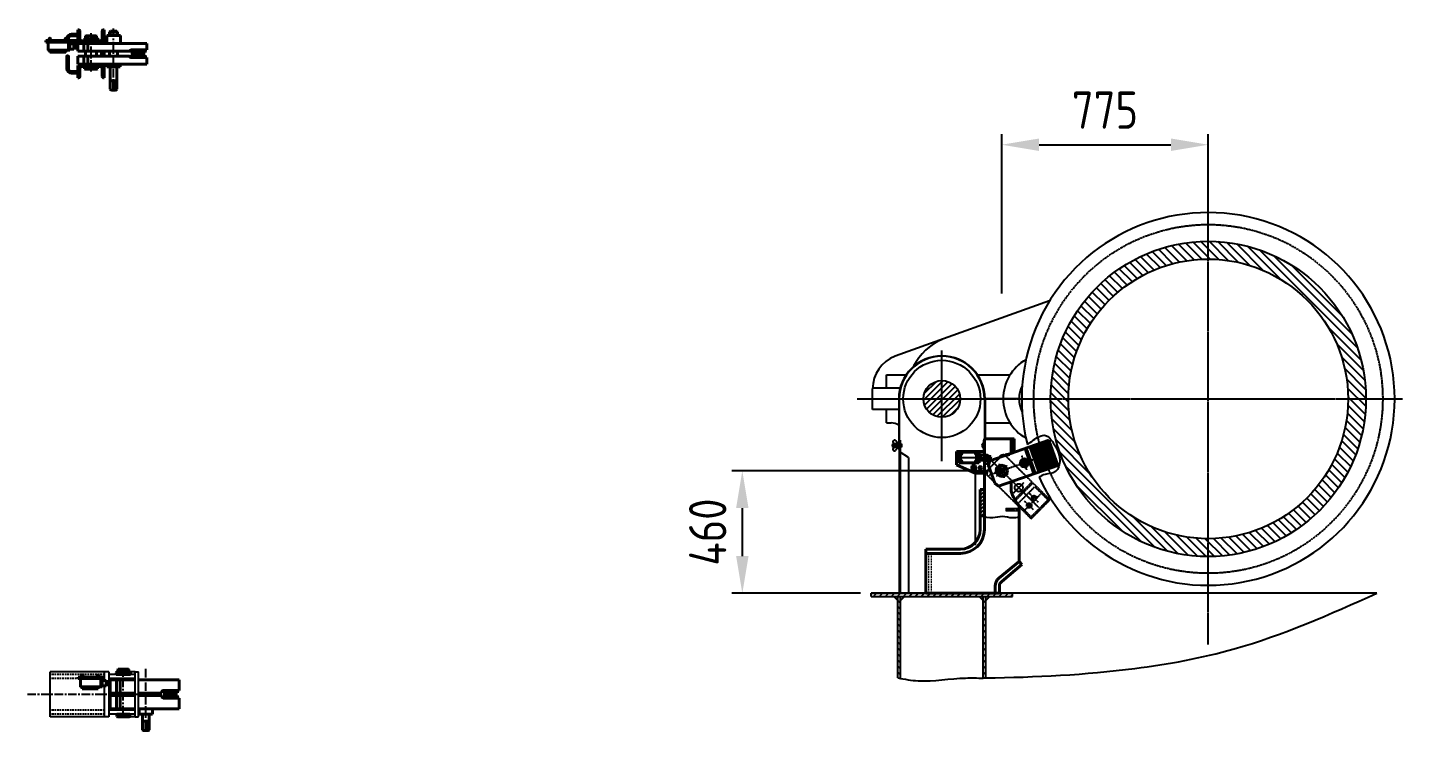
# Model space of a CAD drawing. Header units: millimetres. Extents: x 467 to 39028, y -12467 to 24298.
# Drawn here: x 5558 to 10720, y -10012 to -7368 of the extents above; entities that cross this region are included whole.
import ezdxf

# ---------------------------------------------------------------- set-up
doc = ezdxf.new("R2010")
doc.units = ezdxf.units.MM
for name, pattern in [('CENTER', [50.8, 31.75, -6.35, 6.35, -6.35]), ('CENTER2', [1.125, 0.75, -0.125, 0.125, -0.125]), ('HIDDEN', [9.525, 6.35, -3.175]), ('PHANTOM', [2.5, 1.25, -0.25, 0.25, -0.25, 0.25, -0.25])]:
    doc.linetypes.add(name, pattern=pattern)
doc.layers.add('AM_5', color=3, linetype='Continuous', lineweight=25)
doc.layers.add('Cont', color=6, linetype='Continuous', lineweight=40)
for name, color, linetype in [('Bord', 1, 'Continuous'), ('Cen', 5, 'CENTER'), ('CEN2', 5, 'CENTER2'), ('Cent', 5, 'CENTER'), ('Hatch', 250, 'Continuous'), ('Hide', 250, 'HIDDEN'), ('PHAN', 5, 'PHANTOM')]:
    doc.layers.add(name, color=color, linetype=linetype)
doc.styles.add('Style1', font='romans.shx', dxfattribs={"width": 0.8})
doc.dimstyles.new('AM_ISO$0', dxfattribs={"dimscale": 40, "dimtxt": 3.5, "dimasz": 3.5, "dimexe": 1, "dimexo": 1, "dimgap": 1.5, "dimtad": 1, "dimdsep": 46, "dimtxsty": 'Style1', "dimcen": 0, "dimclrd": 256, "dimclre": 256, "dimclrt": 3, "dimadec": 0, "dimazin": 2, "dimtp": 0.1, "dimtm": 0.1, "dimtfac": 0.71, "dimtmove": 0, "dimatfit": 3, "dimfxl": 1, "dimlwd": -1, "dimlwe": -1, "dimarcsym": 1})

# ---------------------------------------------------------------- blocks, each defined once
blk = doc.blocks.new('*D264')
at = {"layer": 'AM_5', "linetype": 'ByBlock', "transparency": 16777216}
for p, q in [((9216, -8367.9), (9216, -7768.5)), ((9991, -8068.3), (9991, -7768.5)), ((9356, -7808.5), (9851, -7808.5))]:
    blk.add_line(p, q, dxfattribs=at)
at = {"layer": 'AM_5', "transparency": 16777216}
for points in [[(9356, -7785.2), (9356, -7831.9), (9216, -7808.5)], [(9851, -7785.2), (9851, -7831.9), (9991, -7808.5)]]:
    blk.add_solid(points, dxfattribs=at)
at = {"layer": 'Defpoints', "color": 0, "transparency": 16777216}
for p in [(9991, -7808.5), (9991, -8108.3), (9216, -8407.9)]:
    blk.add_point(p, dxfattribs=at)
at = {"layer": 'AM_5', "color": 3, "transparency": 16777216, "insert": (9603.5, -7678.5), "char_height": 140, "attachment_point": 5, "style": 'Style1'}
blk.add_mtext('775', dxfattribs=at)
blk = doc.blocks.new('*D265')
at = {"layer": 'AM_5', "linetype": 'ByBlock', "transparency": 16777216}
for p, q in [((9176, -9033.3), (8201.9, -9033.3)), ((8241.9, -9173.3), (8241.9, -9353.3)), ((8686, -9493.3), (8201.9, -9493.3))]:
    blk.add_line(p, q, dxfattribs=at)
at = {"layer": 'AM_5', "transparency": 16777216}
for points in [[(8218.5, -9173.3), (8265.2, -9173.3), (8241.9, -9033.3)], [(8218.5, -9353.3), (8265.2, -9353.3), (8241.9, -9493.3)]]:
    blk.add_solid(points, dxfattribs=at)
at = {"layer": 'Defpoints', "color": 0, "transparency": 16777216}
for p in [(9216, -9033.3), (8241.9, -9493.3), (8726, -9493.3)]:
    blk.add_point(p, dxfattribs=at)
at = {"layer": 'AM_5', "color": 3, "transparency": 16777216, "insert": (8111.9, -9263.3), "char_height": 140, "attachment_point": 5, "rotation": 90, "style": 'Style1'}
blk.add_mtext('460', dxfattribs=at)
blk = doc.blocks.new('еншае')
at = {"layer": 'CEN2', "linetype": 'Continuous'}
for p, q in [((34815.2, 79), (34938.5, 79)), ((34921.6, 94.8), (34921.6, 65.4))]:
    blk.add_line(p, q, dxfattribs=at)
at = {"layer": 'Cont'}
for p, q in [((34817.7, 99.2), (34817.7, 58.7)), ((34829.2, 99.2), (34817.7, 99.2)), ((34817.7, 58.7), (34893.7, 58.7)), ((34827.9, 94.7), (34820.4, 94.5)), ((34820.4, 93.3), (34827.9, 93.5)), ((34827.9, 64.6), (34820.4, 64.6)), ((34820.4, 63.4), (34827.9, 63.4)), ((34824.2, 89.2), (34824.2, 68.8)), ((34829, 98.8), (34879.4, 98.8)), ((34829, 94), (34829, 98.8)), ((34829, 64), (34829, 59.2)), ((34829, 59.2), (34879.4, 59.2)), ((34829.2, 99.2), (34859.2, 99.2)), ((34893.7, 99.2), (34859.2, 99.2)), ((34879.4, 98.8), (34879.4, 94)), ((34879.4, 59.2), (34879.4, 64)), ((34887.9, 94.6), (34880.4, 94.6)), ((34880.4, 93.4), (34887.9, 93.4)), ((34887.9, 64.7), (34880.4, 64.5)), ((34880.4, 63.3), (34888, 63.5)), ((34884.2, 68.8), (34884.2, 89.2)), ((34893.7, 79), (34893.7, 99.2)), ((34898.7, 94.2), (34893.7, 94.2)), ((34893.7, 58.7), (34893.7, 79)), ((34898.7, 63.7), (34893.7, 63.7)), ((34898.7, 63.7), (34898.7, 94.2)), ((34898.7, 89.5), (34913.7, 89.5)), ((34898.7, 68.5), (34913.7, 68.5)), ((34913.7, 68.5), (34913.7, 89.5)), ((34913.7, 85.2), (34915.7, 85.2)), ((34913.7, 72.7), (34915.7, 72.7)), ((34924.8, 84.8), (34915.2, 84.8)), ((34915.2, 73.2), (34924.8, 73.2)), ((34924.8, 73.2), (34924.8, 84.8))]:
    blk.add_line(p, q, dxfattribs=at)
for centre, radius in [((34824.2, 94), 4.25), ((34824.2, 64), 4.25), ((34884.2, 94), 4.25), ((34884.2, 64), 4.25), ((34921.5, 78.9), 1.96)]:
    blk.add_circle(centre, radius, dxfattribs=at)
for centre, radius, start, end in [((34824.2, 94), 3.81, 171.9988, 190.1177), ((34824.2, 64), 3.81, 170.8375, 188.9564), ((34824.2, 94), 4.79, 270, 0), ((34824.2, 64), 4.79, 0, 90), ((34824.2, 94), 3.81, 351.9988, 10.1177), ((34824.2, 64), 3.81, 350.8375, 8.9564), ((34884.2, 94), 4.79, 180, 270), ((34884.2, 64), 4.79, 90, 180), ((34884.2, 94), 3.81, 171.4607, 189.5796), ((34884.2, 64), 3.81, 173.0689, 191.1878), ((34884.2, 94), 3.81, 351.4607, 9.5796), ((34884.2, 64), 3.81, 353.0689, 11.1878), ((34921.6, 79), 8.6, 222.5121, 137.4879)]:
    blk.add_arc(centre, radius, start, end, dxfattribs=at)
at = {"layer": 'PHAN'}
for p, q in [((34928.8, 84.8), (34919.2, 84.8)), ((34919.2, 73.2), (34928.8, 73.2)), ((34928.8, 73.2), (34928.8, 84.8))]:
    blk.add_line(p, q, dxfattribs=at)
blk.add_circle((34925.5, 78.9), 1.96, dxfattribs=at)
blk.add_arc((34925.6, 79), 8.6, 222.5121, 137.4879, dxfattribs=at)
blk = doc.blocks.new('CF43500')
for p, q in [((0, 0), (0, 100)), ((0, 100), (46, 100)), ((4.5, 14.6), (4.5, 85.4)), ((42, 92.4), (11.5, 92.4)), ((46, 100), (46, 96.4)), ((46, 0), (0, 0)), ((42, 7.6), (11.5, 7.6)), ((46, 3.6), (46, 0))]:
    blk.add_line(p, q)
for centre, radius, start, end in [((11.5, 85.4), 7, 90, 180), ((42, 96.4), 4, 270, 0), ((11.5, 14.6), 7, 180, 270), ((42, 3.6), 4, 0, 90)]:
    blk.add_arc(centre, radius, start, end)

msp = doc.modelspace()

# ---------------------------------------------------------------- hatches: boundary and pattern name
at = {"layer": 'Cont'}
h = msp.add_hatch(dxfattribs=at)
h.set_pattern_fill('ANSI31', color=256, angle=334)
h.set_pattern_definition([(19, (-25883.593, -8519.0815), (-1.0336789, 3.00202148), [])])
h.paths.add_polyline_path([(9356.967, -8936.506), (9323.915, -8948.021), (9338.72, -8990.516), (9371.772, -8979.001), (9368.153, -8968.614, -0.51618091), (9356.192, -8960.115, -0.3191038), (9362.231, -8951.616)])
h.paths.add_polyline_path([(9390.019, -8924.992), (9359.076, -8935.772, 0.00615426), (9363.513, -8951.273, -0.47029958), (9374.192, -8960.115, -0.29540307), (9368.877, -8968.326, 0.0084233), (9376.137, -8989.165, -0.48905423), (9387.352, -8997.888, -0.27889919), (9382.53, -9005.859, 0.00615426), (9388.686, -9020.761), (9419.628, -9009.981)])
h.paths.add_polyline_path([(9359.076, -8935.772), (9356.967, -8936.506), (9362.231, -8951.616, -0.03691891), (9363.513, -8951.273, -0.00615426)])
h.paths.add_polyline_path([(9375.391, -8989.389), (9371.772, -8979.001), (9338.72, -8990.516), (9353.525, -9033.011), (9386.577, -9021.496), (9381.313, -9006.387, -0.51618091), (9369.352, -8997.888, -0.3191038)])
h.paths.add_polyline_path([(9382.53, -9005.859, -0.03691891), (9381.313, -9006.387), (9386.577, -9021.496), (9388.686, -9020.761, -0.00615426)])
h.paths.add_polyline_path([(9372.419, -8978.776), (9371.772, -8979.001), (9375.391, -8989.389, -0.02165906), (9376.137, -8989.165, -0.00421158)], flags=17)
h.paths.add_polyline_path([(9368.877, -8968.326, -0.02165906), (9368.153, -8968.614), (9371.772, -8979.001), (9372.419, -8978.776, -0.00421158)], flags=17)
at = {"layer": 'Hatch'}
h = msp.add_hatch(dxfattribs=at)
h.set_pattern_fill('ANSI31', color=256, scale=7, angle=90, style=0)
h.set_pattern_definition([(135, (-1132.075, -8360.34), (-15.71545, -15.71545), [])])
h.paths.add_polyline_path([(9990.957, -8238.283), (9990.957, -8171.283, 0.41421356), (9398.955, -8763.285), (9465.955, -8763.285, -0.41421356)])
h.paths.add_polyline_path([(9990.957, -8171.283), (9990.957, -8238.283, -0.41421356), (10515.959, -8763.285), (10582.959, -8763.285, 0.41421356)])
h.paths.add_polyline_path([(10582.959, -8763.285), (10515.959, -8763.285, -0.41421356), (9990.957, -9288.287), (9990.957, -9355.287, 0.41421356)])
h.paths.add_polyline_path([(9990.957, -9288.287, -0.41421356), (9465.955, -8763.285), (9398.955, -8763.285, 0.41421356), (9990.957, -9355.287)])
h = msp.add_hatch(dxfattribs=at)
h.set_pattern_fill('ANSI31', color=256, scale=5, style=0)
h.set_pattern_definition([(45, (-1132.075, -8360.34), (-11.22532, 11.22532), [])])
h.paths.add_polyline_path([(8990.957, -8694.273), (8990.957, -8763.285), (9059.969, -8763.285, 0.41421356)])
h.paths.add_polyline_path([(8990.957, -8694.273, 0.41421356), (8921.945, -8763.285), (8990.957, -8763.285)])
h.paths.add_polyline_path([(8990.957, -8763.285), (8921.945, -8763.285, 0.41421356), (8990.957, -8832.298)])
h.paths.add_polyline_path([(9059.969, -8763.285), (8990.957, -8763.285), (8990.957, -8832.298, 0.41421356)])
h = msp.add_hatch(dxfattribs=at)
h.set_pattern_fill('ANSI31', color=256, scale=3, angle=90)
h.set_pattern_definition([(135, (-25893.593, -18318.555), (-6.735192, -6.735192), [])])
h.paths.add_polyline_path([(9262.957, -8913.285), (9250.957, -8913.285), (9250.957, -8958.285), (9262.957, -8958.285)])
h = msp.add_hatch(dxfattribs=at)
h.set_pattern_fill('ANSI31', color=256, scale=2)
h.set_pattern_definition([(45, (-25883.593, -8519.0815), (-4.4901281, 4.4901281), [])])
h.paths.add_polyline_path([(9215.957, -9033.285), (9196.126, -9040.194, -0.08400608), (9194.957, -9033.285, -0.11301778), (9197.049, -9024.148)])
h.paths.add_polyline_path([(9206.942, -9052.252, -0.20059372), (9196.126, -9040.194), (9215.957, -9033.285), (9215.957, -9033.597)])
h.paths.add_polyline_path([(9215.957, -9054.285, -0.11138058), (9206.942, -9052.252), (9215.957, -9033.597)])
h.paths.add_polyline_path([(9222.866, -9053.116, -0.08400608), (9215.957, -9054.285), (9215.957, -9033.597), (9216.02, -9033.466)])
h.paths.add_polyline_path([(9222.866, -9053.116), (9216.02, -9033.466), (9216.079, -9033.344), (9234.865, -9042.422, -0.19891237)])
h.paths.add_polyline_path([(9236.957, -9033.285, -0.11301778), (9234.865, -9042.422), (9216.079, -9033.344), (9216.138, -9033.222), (9235.788, -9026.376, -0.08400608)])
h.paths.add_polyline_path([(9235.788, -9026.376), (9216.138, -9033.222), (9225.216, -9014.437, -0.19723209)])
h.paths.add_polyline_path([(9216.138, -9033.222), (9215.957, -9033.285), (9215.957, -9012.285, -0.11465557), (9225.216, -9014.437)])
h.paths.add_polyline_path([(9215.957, -9033.285), (9209.048, -9013.454, -0.08400608), (9215.957, -9012.285)])
h.paths.add_polyline_path([(9215.957, -9033.285), (9197.049, -9024.148, -0.19891237), (9209.048, -9013.454)])
h = msp.add_hatch(dxfattribs=at)
h.set_pattern_fill('ANSI31', color=256, scale=2, angle=90)
h.set_pattern_definition([(135, (-25883.593, -8519.0815), (-4.4901281, -4.4901281), [])])
h.paths.add_polyline_path([(9315.112, -8998.741), (9300.947, -9003.676), (9300.947, -8988.676, -0.3191038)])
h.paths.add_polyline_path([(9300.947, -9003.676), (9296.012, -8989.511, -0.08400608), (9300.947, -8988.676)])
h.paths.add_polyline_path([(9300.947, -9003.676), (9286.782, -9008.611, -0.08400608), (9285.947, -9003.676, -0.3191038), (9296.012, -8989.511)])
h.paths.add_polyline_path([(9300.947, -9018.676, -0.3191038), (9286.782, -9008.611), (9300.947, -9003.676)])
h.paths.add_polyline_path([(9305.882, -9017.841, -0.08400608), (9300.947, -9018.676), (9300.947, -9003.676)])
h.paths.add_polyline_path([(9305.882, -9017.841), (9300.947, -9003.676), (9315.112, -8998.741, -0.08400608), (9315.947, -9003.676, -0.3191038)])
h = msp.add_hatch(dxfattribs=at)
h.set_pattern_fill('ANSI31', color=256, scale=3)
h.set_pattern_definition([(45, (-25893.593, -18318.555), (-6.735192, 6.735192), [])])
edge = h.paths.add_edge_path()
edge.add_line((9150.957, -9103.285), (9134.957, -9103.285))
edge.add_line((9134.957, -9103.285), (9134.957, -9202.451))
edge.add_spline(control_points=[(9134.957, -9202.451), (9140.29, -9203.621), (9145.623, -9204.79), (9150.957, -9205.784)], knot_values=[0, 0, 0, 0, 16.12702817, 16.12702817, 16.12702817, 16.12702817], degree=3, periodic=0)
edge.add_line((9150.957, -9205.784), (9150.957, -9103.285))
h = msp.add_hatch(dxfattribs=at)
h.set_pattern_fill('ANSI31', color=256, scale=2, angle=90, style=0)
h.set_pattern_definition([(135, (-25893.593, -18313.555), (-4.4901281, -4.4901281), [])])
h.paths.add_polyline_path([(9230.957, -9173.285), (9230.957, -9183.285), (9280.957, -9183.285), (9280.957, -9173.285)])
h = msp.add_hatch(dxfattribs=at)
h.set_pattern_fill('ANSI31', color=256, scale=5)
h.set_pattern_definition([(45, (5248.018, -8882.958), (-11.22532, 11.22532), [])])
h.paths.add_polyline_path([(9255.957, -9493.285), (8990.957, -9493.285), (8990.957, -9505.285), (9255.957, -9505.285)])
h.paths.add_polyline_path([(8990.957, -9493.285), (8725.957, -9493.285), (8725.957, -9505.285), (8990.957, -9505.285)])
h = msp.add_hatch(dxfattribs=at)
h.set_pattern_fill('ANSI31', color=256, scale=5, angle=90)
h.set_pattern_definition([(135, (5248.018, -8882.958), (-11.22532, -11.22532), [])])
h.paths.add_polyline_path([(8835.961, -9505.285), (8825.961, -9505.285), (8825.961, -9811.285), (8835.961, -9811.285)])
h = msp.add_hatch(dxfattribs=at)
h.set_pattern_fill('ANSI31', color=256, scale=5, angle=90)
h.set_pattern_definition([(135, (5568.014, -8882.958), (-11.22532, -11.22532), [])])
h.paths.add_polyline_path([(9155.957, -9505.285), (9145.957, -9505.285), (9145.957, -9811.285), (9155.957, -9811.285)])

# ---------------------------------------------------------------- linework, layer by layer
at = {"layer": 'Bord', "ltscale": 0.496}
for p, q in [((5640.193, -7412.824), (5640.193, -7408.791)), ((5644.327, -7412.824), (5644.327, -7408.791)), ((5700.193, -7412.824), (5700.193, -7408.791)), ((5704.327, -7412.824), (5704.327, -7408.791)), ((5761.61, -9803.802), (5761.61, -9799.769)), ((5765.744, -9803.802), (5765.744, -9799.769)), ((5821.61, -9803.802), (5821.61, -9799.769)), ((5825.744, -9803.802), (5825.744, -9799.769))]:
    msp.add_line(p, q, dxfattribs=at)
at = {"layer": 'Bord'}
for p, q in [((5869.65, -7382.626), (5869.65, -7397.724)), ((5893.65, -7382.626), (5893.65, -7397.724)), ((9395.393, -8395.445), (8815.108, -8603.24)), ((8833.939, -8723.418), (8730.981, -8723.418)), ((8783.478, -8723.152), (8783.478, -8673.285)), ((8783.478, -8673.285), (8856.257, -8673.285)), ((9125.657, -8673.285), (9246.735, -8673.285)), ((8730.957, -8803.418), (8730.957, -8724.886)), ((8828.957, -8763.285), (8828.957, -8953.353)), ((8830.957, -8763.285), (8830.957, -9122.43)), ((9150.957, -8763.285), (9150.957, -8913.285)), ((9280.957, -8763.285), (9152.957, -8763.285)), ((9152.957, -8763.285), (9152.957, -8913.285)), ((8828.957, -8803.418), (8730.957, -8803.418)), ((8783.478, -8853.285), (8783.478, -8803.418)), ((8783.478, -8853.285), (8800.6, -8853.285)), ((8828.957, -8873.353), (8828.957, -8953.353)), ((8830.957, -8873.353), (8830.957, -9493.285)), ((9150.957, -8873.353), (9150.957, -8913.285)), ((9152.957, -8853.285), (9246.735, -8853.285)), ((8825.357, -8930.853), (8818.419, -8920.964)), ((8834.957, -8918.353), (8830.957, -8918.353)), ((8830.957, -8918.353), (8834.957, -8918.353)), ((8834.957, -8918.353), (8834.957, -8962.686)), ((8834.957, -8918.353), (8834.957, -8962.686)), ((9146.957, -8918.353), (9146.957, -8961.285)), ((9146.957, -8918.353), (9146.957, -8961.285)), ((9148.957, -8918.353), (9146.957, -8918.353)), ((8842.908, -8938.353), (8803.505, -8938.353)), ((8806.557, -8934.353), (8804.957, -8935.953)), ((8804.957, -8935.953), (8804.957, -8940.753)), ((8804.957, -8940.753), (8806.557, -8942.353)), ((8817.357, -8935.029), (8805.88, -8935.029)), ((8817.357, -8941.676), (8805.88, -8941.676)), ((8806.557, -8934.353), (8806.557, -8942.353)), ((8817.357, -8934.353), (8806.557, -8934.353)), ((8817.357, -8942.353), (8806.557, -8942.353)), ((8817.357, -8931.853), (8811.889, -8930.511)), ((8817.357, -8944.853), (8812.039, -8946.018)), ((8825.357, -8930.853), (8817.357, -8931.853)), ((8817.357, -8931.853), (8817.357, -8944.853)), ((8817.357, -8944.853), (8825.357, -8945.853)), ((8825.357, -8945.853), (8818.395, -8955.635)), ((8825.357, -8930.853), (8825.357, -8945.853)), ((8825.357, -8931.853), (8827.357, -8931.853)), ((8825.357, -8940.956), (8827.357, -8935.475)), ((8825.357, -8941.956), (8827.357, -8936.475)), ((8825.357, -8944.853), (8827.357, -8944.853)), ((8827.357, -8930.353), (8827.357, -8933.353)), ((8828.957, -8930.353), (8827.357, -8930.353)), ((8827.357, -8933.353), (8827.357, -8942.353)), ((8827.357, -8946.353), (8827.357, -8942.353)), ((8828.957, -8946.353), (8827.357, -8946.353)), ((8828.957, -8930.353), (8828.957, -8946.353)), ((8828.957, -8953.353), (8830.957, -8953.353)), ((8830.957, -8953.353), (8828.957, -8953.353)), ((8830.957, -8953.353), (8828.957, -8953.353)), ((8834.957, -8944.903), (8834.957, -8931.803)), ((8834.957, -8931.803), (8839.235, -8931.803)), ((8834.957, -8935.078), (8839.235, -8935.078)), ((8834.957, -8941.628), (8839.235, -8941.628)), ((8839.235, -8944.903), (8834.957, -8944.903)), ((8834.957, -8962.686), (8834.957, -9493.285)), ((8865.957, -8983.353), (8834.957, -8962.686)), ((8839.235, -8931.803), (8839.957, -8933.054)), ((8839.235, -8935.078), (8839.957, -8933.827)), ((8839.235, -8941.628), (8839.957, -8942.879)), ((8839.957, -8943.652), (8839.235, -8944.903)), ((8839.957, -8933.054), (8839.957, -8943.652)), ((9142.679, -8931.803), (9141.957, -8933.054)), ((9141.957, -8933.054), (9141.957, -8943.652)), ((9142.679, -8935.078), (9141.957, -8933.827)), ((9142.679, -8941.628), (9141.957, -8942.879)), ((9141.957, -8943.652), (9142.679, -8944.903)), ((9146.957, -8931.803), (9142.679, -8931.803)), ((9146.957, -8935.078), (9142.679, -8935.078)), ((9146.957, -8941.628), (9142.679, -8941.628)), ((9142.679, -8944.903), (9146.957, -8944.903)), ((9146.957, -8944.903), (9146.957, -8931.803)), ((8865.957, -8983.353), (8865.957, -9493.285)), ((9115.957, -9041.483), (9115.957, -9312.03)), ((10624.087, -9493.285), (8725.957, -9493.285)), ((8725.957, -9493.285), (9255.957, -9493.285)), ((8725.957, -9505.285), (8725.957, -9493.285)), ((9255.957, -9505.285), (9255.957, -9493.285)), ((8725.957, -9505.285), (9255.957, -9505.285)), ((8810.961, -9505.285), (8825.961, -9520.285)), ((8825.961, -9811.285), (8825.961, -9505.285)), ((8835.961, -9811.285), (8835.961, -9505.285)), ((8850.961, -9505.285), (8835.961, -9520.285)), ((9130.957, -9505.285), (9145.957, -9520.285)), ((9145.957, -9811.285), (9145.957, -9505.285)), ((9155.957, -9811.285), (9155.957, -9505.285)), ((9170.957, -9505.285), (9155.957, -9520.285))]:
    msp.add_line(p, q, dxfattribs=at)
for centre, radius in [((9990.957, -8763.285), 592.002), ((9990.957, -8763.285), 525.002), ((8990.957, -8763.285), 145), ((8990.957, -8763.285), 69.012)]:
    msp.add_circle(centre, radius, dxfattribs=at)
for centre, radius, start, end in [((9990.957, -8763.285), 700.002, 204.836801, 155.163199), ((9990.957, -8763.285), 700.002, 155.163199, 194.19705), ((9075.273, -8735.322), 212.428, 113.077501, 153.532471), ((8860.957, -8724.886), 130, 110.651396, 180), ((8990.957, -8763.285), 162, 0, 180), ((8990.957, -8763.285), 160, 0, 180), ((9390.957, -8763.285), 170, 119.70945, 240.29055), ((9390.957, -8763.285), 110, 153.278532, 206.721468), ((8800.6, -8903.285), 50, 55.44931, 90), ((8813.362, -8924.511), 6.177, 35.051581, 256.207057), ((8813.362, -8952.053), 6.177, 102.36423, 324.559272), ((8832.172, -8938.353), 7.785, 335.122089, 24.877911), ((9149.742, -8938.353), 7.785, 155.122089, 204.877911), ((9110.957, -9021.483), 3, 204.711573, 105.81179)]:
    msp.add_arc(centre, radius, start, end, dxfattribs=at)
for points, knots in [([(5705.997, -7408.255), (5706.621, -7409.344), (5707.72, -7411.261), (5710.394, -7411.487), (5711.372, -7412.306), (5711.66, -7412.546)], [0, 0, 0, 0, 3.51996481, 6.19947319, 7.3154652, 7.3154652, 7.3154652, 7.3154652]), ([(5705.66, -7472.839), (5706.678, -7472.418), (5708.337, -7471.732), (5710.097, -7473.208), (5711.193, -7473.366), (5711.66, -7473.433)], [0, 0, 0, 0, 2.99865564, 4.88929757, 6.29436975, 6.29436975, 6.29436975, 6.29436975]), ([(9312.334, -8934.966), (9319.314, -8929.575), (9338.867, -8914.473), (9380.336, -8887.17), (9416.64, -8938.186), (9440.262, -8981.095), (9425.417, -9044.296), (9382.003, -9042.586), (9362.926, -9053.265), (9355.7, -9057.311)], [0, 0, 0, 0, 27.45498922, 76.91467644, 117.07931147, 186.05462375, 232.3218147, 273.15782779, 298.05921502, 298.05921502, 298.05921502, 298.05921502]), ([(9134.957, -9202.451), (9150.791, -9205.923), (9178.639, -9212.028), (9219.056, -9200.352), (9251.802, -9211.414), (9272.626, -9207.636), (9280.957, -9206.124)], [0, 0, 0, 0, 47.88042576, 84.21196323, 121.9084675, 147.04742744, 147.04742744, 147.04742744, 147.04742744]), ([(8825.961, -9811.285), (8851.315, -9815.799), (8935.533, -9830.795), (9042.716, -9808.569), (9127.416, -9811.757), (9339.378, -9808.263), (9656.237, -9793.294), (10155.986, -9701.797), (10448.131, -9571.663), (10624.087, -9493.285)], [0, 0, 0, 0, 76.88733479, 255.40267333, 321.03298449, 331.03400425, 891.35380252, 1271.30862007, 1846.70591203, 1846.70591203, 1846.70591203, 1846.70591203])]:
    msp.add_open_spline(points, degree=3, knots=knots, dxfattribs=at)
at = {"layer": 'Cen'}
for p, q in [((5881.65, -7606.422), (5881.65, -7368.2)), ((5825.579, -7410.892), (5773.186, -7410.892)), ((5796.66, -7388.915), (5796.66, -7533.076)), ((5946.996, -9790.37), (5889.668, -9790.37)), ((5918.077, -9947.341), (5918.077, -9779.194)), ((6003.067, -10012.4), (6003.067, -9774.178))]:
    msp.add_line(p, q, dxfattribs=at)
at = {"layer": 'Cen', "ltscale": 0.2}
for p, q in [((9990.957, -9685.41), (9990.957, -8029.311)), ((8990.957, -8997.056), (8990.957, -8580.521)), ((8673.664, -8763.285), (10720.336, -8763.285)), ((9386.743, -8952.606), (9341.787, -8968.268)), ((9387.219, -9023.341), (9356.418, -8934.93)), ((9354.882, -9006.064), (9399.84, -8990.402)), ((9299.971, -9182.856), (9365.932, -9116.415)), ((9353.338, -9151.42), (9319.554, -9117.879)), ((9335.157, -9179.806), (9301.372, -9146.266))]:
    msp.add_line(p, q, dxfattribs=at)
at = {"layer": 'Cen', "ltscale": 0.5}
for p, q in [((9099.372, -9021.483), (9121.822, -9021.483)), ((9110.957, -9010.683), (9110.957, -9032.533))]:
    msp.add_line(p, q, dxfattribs=at)
at = {"layer": 'Cen', "ltscale": 0.2}
msp.add_circle((9990.957, -8763.285), 655, dxfattribs=at)
at = {"layer": 'CEN2'}
for p, q in [((5739.66, -7431.656), (5739.66, -7448.183)), ((5730.337, -7439.724), (5748.02, -7439.724)), ((9398.916, -8969.545), (9170.108, -9049.258)), ((9309.816, -9029.134), (9291.859, -8977.591)), ((9353.451, -9169.786), (9181.501, -8999.078)), ((9191.385, -9021.41), (9240.529, -9045.16)), ((9196.729, -9052.653), (9235.185, -9013.918)), ((9224.936, -9059.057), (9206.978, -9007.513)), ((9260.833, -9115.826), (9299.288, -9077.091)), ((5851.754, -9830.702), (5869.437, -9830.702)), ((5861.077, -9821.772), (5861.077, -9837.715))]:
    msp.add_line(p, q, dxfattribs=at)
at = {"layer": 'Cent'}
msp.add_line((5558.305, -9872.702), (6092.367, -9872.702), dxfattribs=at)
at = {"layer": 'Cont'}
for p, q in [((5746.66, -7416.724), (5626.66, -7416.724)), ((5626.66, -7422.724), (5626.66, -7416.724)), ((5626.66, -7422.724), (5746.66, -7422.724)), ((5635.76, -7453.224), (5635.76, -7422.724)), ((5711.66, -7411.724), (5711.66, -7412.546)), ((5711.76, -7453.224), (5711.76, -7422.724)), ((5716.76, -7422.724), (5716.76, -7453.224)), ((5716.76, -7429.224), (5731.76, -7429.224)), ((5723.66, -7393.724), (5746.66, -7393.724)), ((5746.66, -7399.724), (5723.66, -7399.724)), ((5731.76, -7429.224), (5731.76, -7450.224)), ((5747.372, -7427.724), (6006.698, -7427.724)), ((5747.372, -7427.724), (5747.372, -7457.724)), ((5824.16, -7413.142), (5769.16, -7413.142)), ((5769.16, -7413.142), (5769.16, -7418.142)), ((5824.16, -7418.224), (5769.16, -7418.224)), ((5770.401, -7427.724), (5770.401, -7457.724)), ((5775.66, -7408.642), (5774.832, -7408.642)), ((5775.66, -7401.142), (5777.66, -7399.142)), ((5775.66, -7401.142), (5817.66, -7401.142)), ((5775.66, -7401.142), (5775.66, -7413.142)), ((5775.66, -7422.724), (5775.66, -7427.724)), ((5777.66, -7399.142), (5815.66, -7399.142)), ((5784.78, -7427.724), (5784.78, -7457.724)), ((5809.785, -7413.142), (5809.785, -7408.642)), ((5822.024, -7408.642), (5809.785, -7408.642)), ((5817.66, -7401.142), (5815.66, -7399.142)), ((5817.66, -7401.142), (5817.66, -7408.642)), ((5817.66, -7422.724), (5817.66, -7427.724)), ((5824.16, -7413.142), (5824.16, -7418.142)), ((5836.66, -7422.724), (5836.66, -7427.724)), ((5846.66, -7422.724), (5846.66, -7427.724)), ((5856.256, -7397.724), (5856.256, -7427.724)), ((5907.044, -7397.724), (5856.256, -7397.724)), ((5869.65, -7382.626), (5866.65, -7385.626)), ((5866.65, -7385.626), (5881.65, -7385.626)), ((5866.65, -7397.724), (5866.65, -7385.626)), ((5881.65, -7382.626), (5869.65, -7382.626)), ((5881.65, -7382.626), (5893.65, -7382.626)), ((5896.65, -7385.626), (5881.65, -7385.626)), ((5893.65, -7382.626), (5896.65, -7385.626)), ((5896.65, -7397.724), (5896.65, -7385.626)), ((5907.044, -7397.724), (5907.044, -7427.724)), ((6006.698, -7452.724), (6006.698, -7427.724)), ((5635.76, -7453.224), (5711.76, -7453.224)), ((5642.26, -7460.724), (5642.26, -7454.824)), ((5647.049, -7460.724), (5642.26, -7460.724)), ((5647.049, -7460.724), (5647.049, -7453.224)), ((5647.049, -7460.724), (5697.471, -7460.724)), ((5697.471, -7460.724), (5697.471, -7453.224)), ((5702.26, -7460.724), (5697.471, -7460.724)), ((5702.26, -7460.724), (5702.26, -7454.824)), ((5705.66, -7521.724), (5705.66, -7472.839)), ((5711.66, -7521.724), (5711.66, -7473.433)), ((5716.76, -7453.224), (5711.76, -7453.224)), ((5716.76, -7450.224), (5731.76, -7450.224)), ((5731.76, -7433.474), (5742.911, -7433.474)), ((5742.911, -7437.424), (5731.76, -7437.424)), ((5731.76, -7437.946), (5747.372, -7437.946)), ((5731.76, -7441.501), (5747.372, -7441.501)), ((5742.911, -7442.024), (5731.76, -7442.024)), ((5731.76, -7445.974), (5742.911, -7445.974)), ((5737.97, -7437.424), (5737.97, -7437.946)), ((5737.97, -7442.024), (5737.97, -7441.501)), ((5741.35, -7437.424), (5741.35, -7437.946)), ((5741.35, -7442.024), (5741.35, -7441.501)), ((5742.911, -7433.474), (5742.911, -7437.424)), ((5742.911, -7442.024), (5742.911, -7445.974)), ((5747.372, -7457.724), (5941.081, -7457.724)), ((5747.372, -7475.724), (5941.081, -7475.724)), ((5747.372, -7505.724), (5747.372, -7475.724)), ((5770.401, -7475.724), (5770.401, -7505.724)), ((5775.66, -7457.724), (5775.66, -7475.724)), ((5784.78, -7475.724), (5784.78, -7505.724)), ((5817.66, -7457.724), (5817.66, -7475.724)), ((5836.66, -7457.724), (5836.66, -7475.724)), ((5846.66, -7457.724), (5846.66, -7475.724)), ((5866.65, -7475.724), (5866.65, -7457.724)), ((5896.65, -7475.724), (5896.65, -7457.724)), ((5946.081, -7452.724), (6006.698, -7452.724)), ((5946.081, -7452.724), (5946.081, -7461.724)), ((6000.246, -7452.724), (5946.081, -7452.724)), ((5946.081, -7461.724), (6000.246, -7461.724)), ((5946.081, -7480.724), (5946.081, -7471.724)), ((5946.081, -7471.724), (6000.246, -7471.724)), ((5946.081, -7480.724), (6006.698, -7480.724)), ((6000.246, -7480.724), (5946.081, -7480.724)), ((6000.246, -7461.724), (6000.246, -7452.724)), ((6000.246, -7471.724), (6000.246, -7480.724)), ((6006.698, -7480.724), (6006.698, -7505.724)), ((5746.66, -7533.724), (5723.66, -7533.724)), ((5747.372, -7505.724), (6006.698, -7505.724)), ((5820.66, -7515.224), (5772.66, -7515.224)), ((5772.66, -7515.224), (5772.66, -7523.224)), ((5772.66, -7523.224), (5820.66, -7523.224)), ((5772.66, -7523.224), (5774.66, -7525.224)), ((5818.66, -7525.224), (5774.66, -7525.224)), ((5775.66, -7505.724), (5775.66, -7510.724)), ((5817.66, -7505.724), (5817.66, -7510.724)), ((5820.66, -7523.224), (5818.66, -7525.224)), ((5820.66, -7515.224), (5820.66, -7523.224)), ((5836.66, -7505.724), (5836.66, -7510.724)), ((5846.66, -7505.724), (5846.66, -7510.724)), ((5856.65, -7505.724), (5906.65, -7505.724)), ((5856.65, -7515.724), (5856.65, -7505.724)), ((5896.15, -7515.724), (5856.65, -7515.724)), ((5869.15, -7545.931), (5869.15, -7517.724)), ((5894.15, -7546.017), (5894.15, -7517.724)), ((5906.65, -7515.724), (5896.15, -7515.724)), ((5906.65, -7505.724), (5906.65, -7515.724)), ((5723.66, -7539.724), (5746.66, -7539.724)), ((5869.15, -7600.394), (5869.15, -7545.931)), ((5880.65, -7568.171), (5869.15, -7568.171)), ((5880.65, -7600.394), (5880.65, -7568.171)), ((5882.65, -7568.171), (5894.15, -7568.171)), ((5882.65, -7600.394), (5882.65, -7568.171)), ((5894.15, -7600.394), (5894.15, -7546.017)), ((5881.65, -7603.171), (5874.9, -7603.171)), ((5881.65, -7603.171), (5888.4, -7603.171)), ((9250.957, -8913.285), (9150.957, -8913.285)), ((9150.957, -8913.285), (9150.957, -8972.785)), ((9393.095, -8918.625), (9171.177, -8995.938)), ((9250.957, -8913.285), (9262.957, -8913.285)), ((9250.957, -8958.285), (9250.957, -8913.285)), ((9262.957, -8958.285), (9262.957, -8913.285)), ((9390.019, -8924.992), (9323.915, -8948.021)), ((9419.628, -9009.981), (9390.019, -8924.992)), ((9425.995, -9013.058), (9393.095, -8918.625)), ((9045.957, -8961.285), (9045.957, -9011.285)), ((9045.957, -8961.285), (9150.957, -8961.285)), ((9160.86, -9011.893), (9169.612, -8978.005)), ((9166.669, -9013.393), (9175.422, -8979.505)), ((9175.422, -8979.505), (9169.612, -8978.005)), ((9250.957, -8964.66), (9250.957, -8958.285)), ((9250.957, -8958.285), (9262.957, -8958.285)), ((9336.283, -9044.312), (9303.384, -8949.879)), ((9341.005, -9042.668), (9308.106, -8948.234)), ((9353.525, -9033.011), (9323.915, -8948.021)), ((9045.957, -9011.285), (9115.957, -9041.483)), ((9138.55, -9021.336), (9131.85, -9021.336)), ((9137.8, -9023.036), (9132.35, -9023.036)), ((9136.95, -9024.486), (9133.185, -9024.486)), ((9135.2, -9021.336), (9135.2, -9018.186)), ((9150.957, -8991.649), (9150.957, -9103.285)), ((9166.669, -9013.393), (9160.86, -9011.893)), ((9165.957, -8992.158), (9165.957, -8988.281)), ((9189.698, -9079.496), (9166.669, -9013.393)), ((9425.995, -9013.058), (9204.077, -9090.372)), ((9353.525, -9033.011), (9419.628, -9009.981)), ((9160.957, -9041.483), (9115.957, -9041.483)), ((9189.698, -9079.496), (9204.077, -9090.372)), ((9250.957, -9101.666), (9250.957, -9074.039)), ((9134.957, -9103.285), (9134.957, -9253.285)), ((9150.957, -9103.285), (9134.957, -9103.285)), ((9150.957, -9253.285), (9150.957, -9103.285)), ((9280.957, -9168.285), (9259.507, -9132.536)), ((9280.957, -9373.285), (9280.957, -9168.285)), ((9060.957, -9327.285), (8930.957, -9327.285)), ((8930.957, -9327.285), (8930.957, -9343.285)), ((8930.957, -9343.285), (8930.957, -9493.285)), ((8930.957, -9343.285), (9060.957, -9343.285)), ((9280.957, -9373.285), (9205.35, -9436.291)), ((9215.593, -9448.583), (9291.2, -9385.577)), ((9291.2, -9385.577), (9280.957, -9373.285)), ((8930.957, -9493.285), (9190.957, -9493.285)), ((9190.957, -9467.02), (9190.957, -9493.285)), ((9190.957, -9493.285), (9206.957, -9493.285)), ((9206.957, -9493.285), (9206.957, -9467.02)), ((5847.077, -9807.702), (5748.077, -9807.702)), ((5748.077, -9813.702), (5748.077, -9807.702)), ((5945.577, -9792.62), (5890.577, -9792.62)), ((5890.577, -9792.62), (5890.577, -9797.62)), ((5945.577, -9797.702), (5890.577, -9797.702)), ((5897.077, -9788.12), (5894.827, -9788.12)), ((5897.077, -9780.62), (5899.077, -9778.62)), ((5897.077, -9780.62), (5939.077, -9780.62)), ((5897.077, -9780.62), (5897.077, -9792.62)), ((5899.077, -9778.62), (5937.077, -9778.62)), ((5931.202, -9792.62), (5931.202, -9788.12)), ((5943.441, -9788.12), (5931.202, -9788.12)), ((5939.077, -9780.62), (5937.077, -9778.62)), ((5939.077, -9780.62), (5939.077, -9788.12)), ((5945.577, -9792.62), (5945.577, -9797.62)), ((5748.077, -9813.702), (5847.077, -9813.702)), ((5757.177, -9844.202), (5757.177, -9813.702)), ((5757.177, -9844.202), (5833.177, -9844.202)), ((5763.677, -9851.702), (5763.677, -9845.802)), ((5768.466, -9851.702), (5763.677, -9851.702)), ((5768.466, -9851.702), (5768.466, -9844.202)), ((5768.466, -9851.702), (5818.888, -9851.702)), ((5818.888, -9851.702), (5818.888, -9844.202)), ((5823.677, -9851.702), (5818.888, -9851.702)), ((5823.677, -9851.702), (5823.677, -9845.802)), ((5833.177, -9844.202), (5833.177, -9813.702)), ((5838.177, -9844.202), (5833.177, -9844.202)), ((5838.177, -9813.702), (5838.177, -9844.202)), ((5838.177, -9820.202), (5853.177, -9820.202)), ((5838.177, -9841.202), (5853.177, -9841.202)), ((5853.177, -9820.202), (5853.177, -9841.202)), ((5853.177, -9824.452), (5864.328, -9824.452)), ((5864.328, -9828.402), (5853.177, -9828.402)), ((5864.328, -9833.002), (5853.177, -9833.002)), ((5853.177, -9836.952), (5864.328, -9836.952)), ((5853.365, -9828.924), (5868.789, -9828.924)), ((5853.365, -9832.479), (5853.365, -9828.924)), ((5853.365, -9832.479), (5868.789, -9832.479)), ((5859.387, -9828.402), (5859.387, -9828.924)), ((5859.387, -9833.002), (5859.387, -9832.479)), ((5862.767, -9828.402), (5862.767, -9828.924)), ((5862.767, -9833.002), (5862.767, -9832.479)), ((5864.328, -9824.452), (5864.328, -9828.402)), ((5864.328, -9833.002), (5864.328, -9836.952)), ((5868.789, -9818.702), (5963.077, -9818.702)), ((5868.789, -9818.702), (5868.789, -9868.702)), ((5868.789, -9832.479), (5868.789, -9828.924)), ((5891.818, -9818.702), (5891.818, -9868.702)), ((5906.197, -9818.702), (5906.197, -9868.702)), ((5975.077, -9818.702), (6128.115, -9818.702)), ((6067.498, -9858.702), (6128.115, -9858.702)), ((6067.498, -9858.702), (6067.498, -9867.702)), ((6121.663, -9858.702), (6067.498, -9858.702)), ((6121.663, -9867.702), (6121.663, -9858.702)), ((6128.115, -9858.702), (6128.115, -9818.702)), ((5868.789, -9868.702), (5963.077, -9868.702)), ((5868.789, -9876.702), (5963.077, -9876.702)), ((5868.789, -9926.702), (5868.789, -9876.702)), ((5891.818, -9876.702), (5891.818, -9926.702)), ((5897.077, -9868.702), (5897.077, -9876.702)), ((5906.197, -9876.702), (5906.197, -9926.702)), ((5939.077, -9868.702), (5939.077, -9876.702)), ((5958.077, -9868.702), (5958.077, -9876.702)), ((5975.077, -9868.702), (6062.498, -9868.702)), ((5975.077, -9876.702), (6062.498, -9876.702)), ((5988.067, -9876.702), (5988.067, -9868.702)), ((6018.067, -9876.702), (6018.067, -9868.702)), ((6067.498, -9867.702), (6121.663, -9867.702)), ((6067.498, -9886.702), (6067.498, -9877.702)), ((6067.498, -9877.702), (6121.663, -9877.702)), ((6067.498, -9886.702), (6128.115, -9886.702)), ((6121.663, -9886.702), (6067.498, -9886.702)), ((6121.663, -9877.702), (6121.663, -9886.702)), ((6128.115, -9886.702), (6128.115, -9926.702)), ((5868.789, -9926.702), (5963.077, -9926.702)), ((5942.077, -9947.702), (5894.077, -9947.702)), ((5894.077, -9947.702), (5894.077, -9955.702)), ((5894.077, -9955.702), (5942.077, -9955.702)), ((5894.077, -9955.702), (5896.077, -9957.702)), ((5940.077, -9957.702), (5896.077, -9957.702)), ((5897.077, -9926.702), (5897.077, -9931.702)), ((5939.077, -9926.702), (5939.077, -9931.702)), ((5942.077, -9955.702), (5940.077, -9957.702)), ((5942.077, -9947.702), (5942.077, -9955.702)), ((5975.077, -9926.702), (6128.115, -9926.702)), ((5978.067, -9926.702), (6028.067, -9926.702)), ((5978.067, -9946.702), (5978.067, -9926.702)), ((6017.567, -9946.702), (5978.067, -9946.702)), ((5990.567, -9951.909), (5990.567, -9948.702)), ((5990.567, -10006.372), (5990.567, -9951.909)), ((6015.567, -9951.995), (6015.567, -9948.702)), ((6015.567, -10006.372), (6015.567, -9951.995)), ((6028.067, -9946.702), (6017.567, -9946.702)), ((6028.067, -9926.702), (6028.067, -9946.702)), ((6002.067, -9974.149), (5990.567, -9974.149)), ((6003.067, -10009.149), (5996.317, -10009.149)), ((6002.067, -10006.372), (6002.067, -9974.149)), ((6003.067, -10009.149), (6009.817, -10009.149)), ((6004.067, -9974.149), (6015.567, -9974.149)), ((6004.067, -10006.372), (6004.067, -9974.149))]:
    msp.add_line(p, q, dxfattribs=at)
at = {"layer": 'Cont', "ltscale": 0.496}
for p, q in [((5637.96, -7413.228), (5638.66, -7412.824)), ((5637.96, -7415.12), (5637.96, -7413.228)), ((5638.66, -7415.524), (5637.96, -7415.12)), ((5638.51, -7415.524), (5646.01, -7415.524)), ((5638.51, -7416.724), (5638.51, -7415.524)), ((5646.01, -7416.724), (5638.51, -7416.724)), ((5638.66, -7412.824), (5645.86, -7412.824)), ((5638.66, -7415.524), (5645.86, -7415.524)), ((5640.11, -7413.228), (5639.41, -7412.824)), ((5639.41, -7415.524), (5640.11, -7415.12)), ((5640.76, -7408.224), (5639.76, -7409.224)), ((5639.76, -7409.224), (5639.76, -7412.824)), ((5644.76, -7409.224), (5639.76, -7409.224)), ((5640.11, -7415.12), (5640.11, -7413.228)), ((5643.76, -7408.224), (5640.76, -7408.224)), ((5641.823, -7416.724), (5642.26, -7415.524)), ((5642.26, -7416.724), (5642.697, -7415.524)), ((5644.76, -7409.224), (5643.76, -7408.224)), ((5644.41, -7413.228), (5645.11, -7412.824)), ((5644.41, -7415.12), (5644.41, -7413.228)), ((5645.11, -7415.524), (5644.41, -7415.12)), ((5644.76, -7412.824), (5644.76, -7409.224)), ((5645.86, -7412.824), (5646.56, -7413.228)), ((5646.56, -7415.12), (5645.86, -7415.524)), ((5646.01, -7415.524), (5646.01, -7416.724)), ((5646.56, -7413.228), (5646.56, -7415.12)), ((5697.96, -7413.228), (5698.66, -7412.824)), ((5697.96, -7415.12), (5697.96, -7413.228)), ((5698.66, -7415.524), (5697.96, -7415.12)), ((5698.51, -7415.524), (5706.01, -7415.524)), ((5698.51, -7416.724), (5698.51, -7415.524)), ((5706.01, -7416.724), (5698.51, -7416.724)), ((5698.66, -7412.824), (5705.86, -7412.824)), ((5698.66, -7415.524), (5705.86, -7415.524)), ((5700.11, -7413.228), (5699.41, -7412.824)), ((5699.41, -7415.524), (5700.11, -7415.12)), ((5700.76, -7408.224), (5699.76, -7409.224)), ((5699.76, -7409.224), (5699.76, -7412.824)), ((5704.76, -7409.224), (5699.76, -7409.224)), ((5700.11, -7415.12), (5700.11, -7413.228)), ((5703.76, -7408.224), (5700.76, -7408.224)), ((5701.823, -7416.724), (5702.26, -7415.524)), ((5702.26, -7416.724), (5702.697, -7415.524)), ((5704.76, -7409.224), (5703.76, -7408.224)), ((5704.41, -7413.228), (5705.11, -7412.824)), ((5704.41, -7415.12), (5704.41, -7413.228)), ((5705.11, -7415.524), (5704.41, -7415.12)), ((5704.76, -7412.824), (5704.76, -7409.224)), ((5705.86, -7412.824), (5706.56, -7413.228)), ((5706.56, -7415.12), (5705.86, -7415.524)), ((5706.01, -7415.524), (5706.01, -7416.724)), ((5706.56, -7413.228), (5706.56, -7415.12)), ((5638.01, -7456.524), (5638.01, -7453.224)), ((5638.01, -7453.224), (5646.51, -7453.224)), ((5641.56, -7456.524), (5638.01, -7456.524)), ((5642.96, -7454.824), (5641.56, -7454.824)), ((5641.56, -7454.824), (5641.56, -7456.524)), ((5642.96, -7456.524), (5642.96, -7454.824)), ((5646.51, -7456.524), (5642.96, -7456.524)), ((5646.51, -7453.224), (5646.51, -7456.524)), ((5698.01, -7456.524), (5698.01, -7453.224)), ((5698.01, -7453.224), (5706.51, -7453.224)), ((5701.56, -7456.524), (5698.01, -7456.524)), ((5702.96, -7454.824), (5701.56, -7454.824)), ((5701.56, -7454.824), (5701.56, -7456.524)), ((5702.96, -7456.524), (5702.96, -7454.824)), ((5706.51, -7456.524), (5702.96, -7456.524)), ((5706.51, -7453.224), (5706.51, -7456.524)), ((5759.377, -9804.206), (5760.077, -9803.802)), ((5759.377, -9806.097), (5759.377, -9804.206)), ((5760.077, -9806.502), (5759.377, -9806.097)), ((5759.927, -9806.502), (5767.427, -9806.502)), ((5759.927, -9807.702), (5759.927, -9806.502)), ((5767.427, -9807.702), (5759.927, -9807.702)), ((5760.077, -9803.802), (5767.277, -9803.802)), ((5760.077, -9806.502), (5767.277, -9806.502)), ((5761.527, -9804.206), (5760.827, -9803.802)), ((5760.827, -9806.502), (5761.527, -9806.097)), ((5762.177, -9799.202), (5761.177, -9800.202)), ((5761.177, -9800.202), (5761.177, -9803.802)), ((5766.177, -9800.202), (5761.177, -9800.202)), ((5761.527, -9806.097), (5761.527, -9804.206)), ((5765.177, -9799.202), (5762.177, -9799.202)), ((5763.24, -9807.702), (5763.677, -9806.502)), ((5763.677, -9807.702), (5764.114, -9806.502)), ((5766.177, -9800.202), (5765.177, -9799.202)), ((5765.827, -9804.206), (5766.527, -9803.802)), ((5765.827, -9806.097), (5765.827, -9804.206)), ((5766.527, -9806.502), (5765.827, -9806.097)), ((5766.177, -9803.802), (5766.177, -9800.202)), ((5767.277, -9803.802), (5767.977, -9804.206)), ((5767.977, -9806.097), (5767.277, -9806.502)), ((5767.427, -9806.502), (5767.427, -9807.702)), ((5767.977, -9804.206), (5767.977, -9806.097)), ((5819.377, -9804.206), (5820.077, -9803.802)), ((5819.377, -9806.097), (5819.377, -9804.206)), ((5820.077, -9806.502), (5819.377, -9806.097)), ((5819.927, -9806.502), (5827.427, -9806.502)), ((5819.927, -9807.702), (5819.927, -9806.502)), ((5827.427, -9807.702), (5819.927, -9807.702)), ((5820.077, -9803.802), (5827.277, -9803.802)), ((5820.077, -9806.502), (5827.277, -9806.502)), ((5821.527, -9804.206), (5820.827, -9803.802)), ((5820.827, -9806.502), (5821.527, -9806.097)), ((5822.177, -9799.202), (5821.177, -9800.202)), ((5821.177, -9800.202), (5821.177, -9803.802)), ((5826.177, -9800.202), (5821.177, -9800.202)), ((5821.527, -9806.097), (5821.527, -9804.206)), ((5825.177, -9799.202), (5822.177, -9799.202)), ((5823.24, -9807.702), (5823.677, -9806.502)), ((5823.677, -9807.702), (5824.114, -9806.502)), ((5826.177, -9800.202), (5825.177, -9799.202)), ((5825.827, -9804.206), (5826.527, -9803.802)), ((5825.827, -9806.097), (5825.827, -9804.206)), ((5826.527, -9806.502), (5825.827, -9806.097)), ((5826.177, -9803.802), (5826.177, -9800.202)), ((5827.277, -9803.802), (5827.977, -9804.206)), ((5827.977, -9806.097), (5827.277, -9806.502)), ((5827.427, -9806.502), (5827.427, -9807.702)), ((5827.977, -9804.206), (5827.977, -9806.097)), ((5759.427, -9847.502), (5759.427, -9844.202)), ((5759.427, -9844.202), (5767.927, -9844.202)), ((5762.977, -9847.502), (5759.427, -9847.502)), ((5764.377, -9845.802), (5762.977, -9845.802)), ((5762.977, -9845.802), (5762.977, -9847.502)), ((5764.377, -9847.502), (5764.377, -9845.802)), ((5767.927, -9847.502), (5764.377, -9847.502)), ((5767.927, -9844.202), (5767.927, -9847.502)), ((5819.427, -9847.502), (5819.427, -9844.202)), ((5819.427, -9844.202), (5827.927, -9844.202)), ((5822.977, -9847.502), (5819.427, -9847.502)), ((5824.377, -9845.802), (5822.977, -9845.802)), ((5822.977, -9845.802), (5822.977, -9847.502)), ((5824.377, -9847.502), (5824.377, -9845.802)), ((5827.927, -9847.502), (5824.377, -9847.502)), ((5827.927, -9844.202), (5827.927, -9847.502))]:
    msp.add_line(p, q, dxfattribs=at)
at = {"layer": 'Cont', "lineweight": 18}
for p, q in [((9230.957, -9173.285), (9230.957, -9183.285)), ((9230.957, -9173.285), (9280.957, -9173.285)), ((9230.957, -9183.285), (9280.957, -9183.285))]:
    msp.add_line(p, q, dxfattribs=at)
at = {"layer": 'Cont', "linetype": 'Continuous', "lineweight": 25}
for p, q in [((5847.077, -9787.702), (5643.077, -9787.702)), ((5643.077, -9957.702), (5643.077, -9787.702)), ((5847.077, -9820.202), (5847.077, -9787.702)), ((5851.077, -9787.702), (5847.077, -9787.702)), ((5863.077, -9787.702), (5851.077, -9787.702)), ((5863.077, -9787.702), (5863.077, -9824.452)), ((5963.077, -9797.702), (5863.077, -9797.702)), ((5963.077, -9787.702), (5940.077, -9787.702)), ((5963.077, -9957.702), (5963.077, -9787.702)), ((5963.077, -9787.702), (5975.077, -9787.702)), ((5975.077, -9957.702), (5975.077, -9787.702)), ((5847.077, -9957.702), (5847.077, -9841.202)), ((5963.077, -9813.702), (5863.077, -9813.702)), ((5863.077, -9828.402), (5863.077, -9828.924)), ((5863.077, -9832.479), (5863.077, -9833.002)), ((5863.077, -9836.952), (5863.077, -9957.702)), ((5963.077, -9828.702), (5963.077, -9812.702)), ((5773.077, -9957.702), (5643.077, -9957.702)), ((5847.077, -9957.702), (5773.077, -9957.702)), ((5851.077, -9957.702), (5847.077, -9957.702)), ((5863.077, -9957.702), (5851.077, -9957.702)), ((5963.077, -9931.702), (5863.077, -9931.702)), ((5963.077, -9947.702), (5863.077, -9947.702)), ((5963.077, -9957.702), (5940.077, -9957.702)), ((5963.077, -9957.702), (5975.077, -9957.702))]:
    msp.add_line(p, q, dxfattribs=at)
at = {"layer": 'Cont'}
for centre, radius in [((9365.192, -8960.115), 9), ((9110.957, -9021.483), 8), ((9110.957, -9021.483), 2), ((9135.225, -9022.086), 5), ((9215.957, -9033.285), 21), ((9300.947, -9003.676), 15), ((9378.352, -8997.888), 9)]:
    msp.add_circle(centre, radius, dxfattribs=at)
at = {"layer": 'Cont', "ltscale": 0.496}
for centre, start, end in [((5642.26, -7418.745), 68.708166, 111.291834), ((5642.26, -7409.603), 248.708166, 291.291834), ((5702.26, -7418.745), 68.708166, 111.291834), ((5702.26, -7409.603), 248.708166, 291.291834), ((5763.677, -9809.723), 68.708166, 111.291834), ((5763.677, -9800.581), 248.708166, 291.291834), ((5823.677, -9809.723), 68.708166, 111.291834), ((5823.677, -9800.581), 248.708166, 291.291834)]:
    msp.add_arc(centre, 5.921, start, end, dxfattribs=at)
at = {"layer": 'Cont'}
for centre, radius, start, end in [((5723.66, -7411.724), 18, 90, 168.890433), ((5723.66, -7411.724), 12, 90, 180), ((5818.036, -7410.607), 4.445, 325.221848, 26.228497), ((5946.081, -7457.724), 5, 90, 180), ((5946.081, -7475.724), 5, 180, 270), ((5723.66, -7521.724), 18, 180, 270), ((5723.66, -7521.724), 12, 180, 270), ((5867.15, -7517.724), 2, 0, 90), ((5896.15, -7517.724), 2, 90, 180), ((5874.9, -7595.829), 7.342, 218.449508, 321.550492), ((5881.61, -7599.967), 1.05, 203.985327, 272.198705), ((5881.69, -7599.967), 1.05, 267.801295, 336.014673), ((5888.4, -7595.829), 7.342, 218.449508, 321.550492), ((9310.957, -9101.666), 60, 180, 210.963757), ((9060.957, -9253.285), 74, 270, 0), ((9060.957, -9253.285), 90, 270, 0), ((9230.957, -9467.02), 40, 129.805571, 180), ((9230.957, -9467.02), 24, 129.805571, 180), ((5894.827, -9790.37), 2.25, 90, 270), ((5939.454, -9790.085), 4.445, 325.221848, 26.228497), ((6067.498, -9863.702), 5, 90, 180), ((6067.498, -9881.702), 5, 180, 270), ((5988.567, -9948.702), 2, 0, 90), ((6017.567, -9948.702), 2, 90, 180), ((5996.317, -10001.807), 7.342, 218.449508, 321.550492), ((6003.027, -10005.945), 1.05, 203.985327, 272.198705), ((6003.107, -10005.945), 1.05, 267.801295, 336.014673), ((6009.817, -10001.807), 7.342, 218.449508, 321.550492)]:
    msp.add_arc(centre, radius, start, end, dxfattribs=at)
at = {"layer": 'Hide'}
for p, q in [((5809.785, -7408.642), (5775.66, -7408.642)), ((5847.077, -9797.702), (5643.077, -9797.702)), ((5931.202, -9788.12), (5897.077, -9788.12)), ((5847.077, -9813.702), (5643.077, -9813.702)), ((5847.077, -9931.702), (5643.077, -9931.702)), ((5847.077, -9947.702), (5643.077, -9947.702))]:
    msp.add_line(p, q, dxfattribs=at)
at = {"layer": 'Hide', "linetype": 'HIDDEN', "lineweight": 18}
for p, q in [((8940.957, -9343.285), (8940.957, -9493.285)), ((8950.957, -9343.285), (8950.957, -9493.285))]:
    msp.add_line(p, q, dxfattribs=at)
at = {"layer": 'Hide'}
for centre in [(9365.192, -8960.115), (9378.352, -8997.888), (9337.143, -9135.341), (9318.961, -9163.727)]:
    msp.add_circle(centre, 5, dxfattribs=at)
at = {"layer": 'PHAN'}
for p, q in [((9162.912, -9029.942), (9212.229, -8980.265)), ((9211.031, -8974.386), (9245.326, -8967.398)), ((9212.229, -8980.265), (9211.031, -8974.386)), ((9212.229, -8980.265), (9246.524, -8973.277)), ((9396.665, -9142.232), (9229.894, -8976.666)), ((9246.524, -8973.277), (9245.326, -8967.398)), ((9162.912, -9029.942), (9159.44, -9047.632)), ((9326.211, -9213.199), (9159.44, -9047.632)), ((9258.793, -9146.268), (9329.247, -9075.301)), ((9262.342, -9149.79), (9332.795, -9078.824)), ((9276.509, -9156.81), (9339.918, -9092.94)), ((9389.594, -9142.258), (9339.918, -9092.94)), ((9276.509, -9156.81), (9326.186, -9206.128)), ((9326.186, -9206.128), (9389.594, -9142.258)), ((9326.211, -9213.199), (9396.665, -9142.232))]:
    msp.add_line(p, q, dxfattribs=at)
for centre, radius in [((9279.827, -9096.694), 15), ((9337.143, -9135.341), 9), ((9318.961, -9163.727), 9)]:
    msp.add_circle(centre, radius, dxfattribs=at)

# ---------------------------------------------------------------- block references
at = {"xscale": -1, "rotation": 180}
msp.add_blockref('еншае', (-25762.613, -8904.289), dxfattribs=at)
at = {"layer": 'Cont', "xscale": -1, "rotation": 270}
msp.add_blockref('CF43500', (5746.66, -7422.724), dxfattribs=at)
at = {"layer": 'Cont', "rotation": 270}
msp.add_blockref('CF43500', (5746.66, -7510.724), dxfattribs=at)

# ---------------------------------------------------------------- dimensions: what is measured, and where the dimension line sits
at = {"layer": 'AM_5'}
dim = msp.add_linear_dim(base=(9990.957, -7808.529), p1=(9215.957, -8407.903), p2=(9990.957, -8108.285), dimstyle='AM_ISO$0', dxfattribs=at)
dim.commit()
dim.dimension.update_dxf_attribs({"geometry": '*D264', "text_midpoint": (9603.457, -7808.529), "dimtype": 160})
dim = msp.add_linear_dim(base=(8241.876, -9493.285), p1=(9215.957, -9033.285), p2=(8725.957, -9493.285), angle=90, dimstyle='AM_ISO$0', override={"dimpost": ''}, dxfattribs=at)
dim.commit()
dim.dimension.update_dxf_attribs({"geometry": '*D265', "text_midpoint": (8111.876, -9263.285)})

doc.saveas('drawing.dxf')
